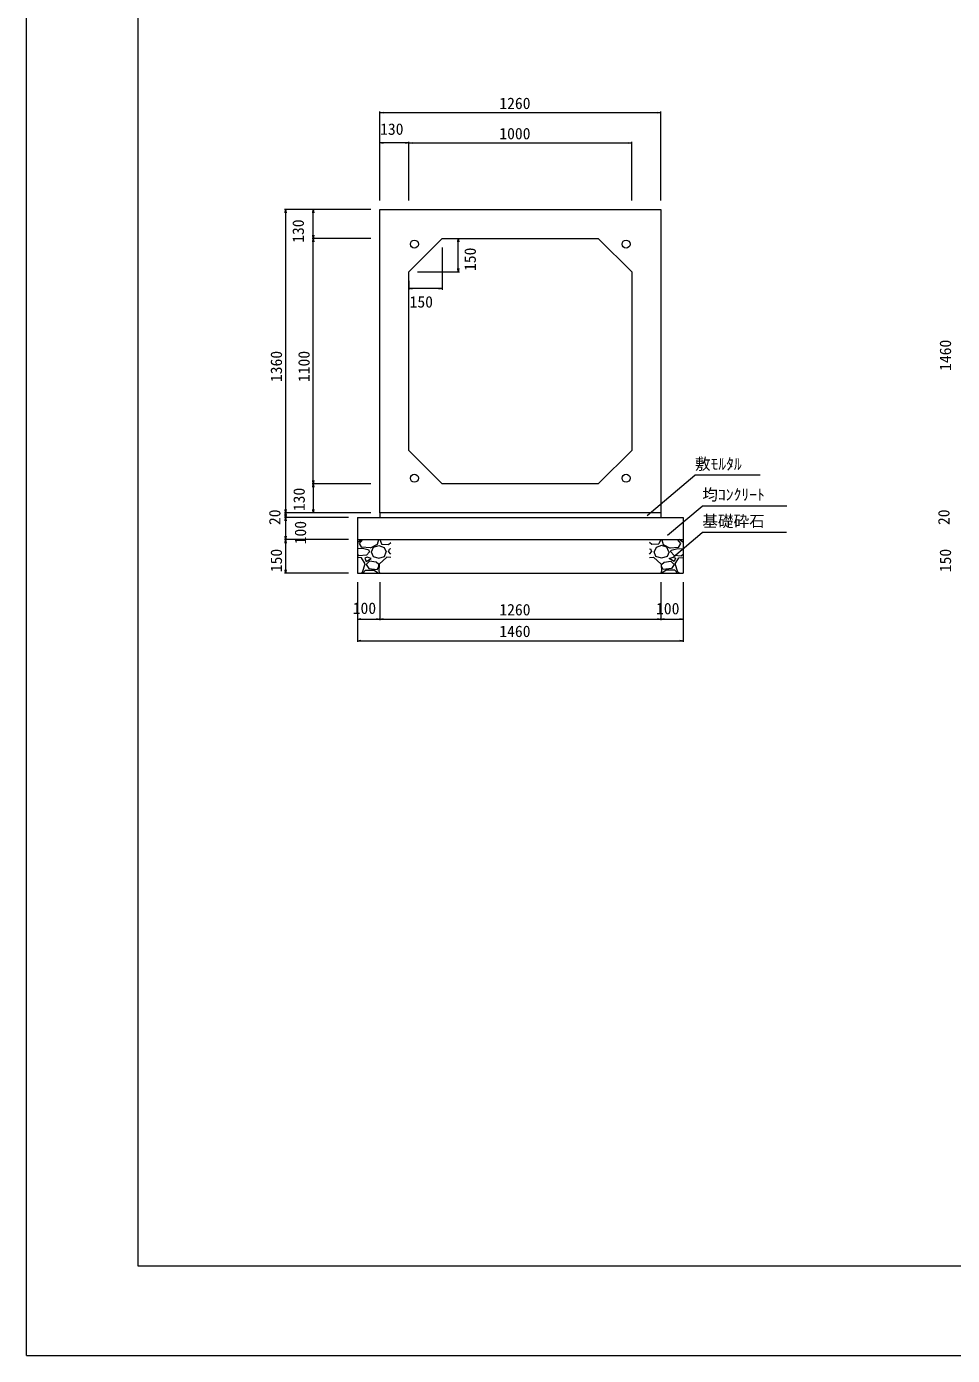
# Model space of a CAD drawing. Units: millimetres on the paper. Extents: x 0 to 841, y 0 to 594.
# Drawn here: x 0 to 207.6, y 0 to 297.8 of the extents above; entities that cross this region are included whole.
import ezdxf
from ezdxf.enums import TextEntityAlignment as Align

# ---------------------------------------------------------------- set-up
doc = ezdxf.new("R2010")
doc.units = ezdxf.units.MM
for name, color, linetype, lineweight in [('D-STR-DIM（寸法）', 7, 'Continuous', 18), ('D-STR-HTXT（旗揚げ）', 4, 'Continuous', 18), ('D-STR-STRn（構造物）', 5, 'Continuous', 18), ('D-STR（構造物外形線）', 1, 'Continuous', 18), ('D-TTL(外枠）', 2, 'Continuous', 18), ('DEFPOINTS_2', 8, 'Continuous', 18)]:
    doc.layers.add(name, color=color, linetype=linetype, lineweight=lineweight)
doc.layers.add('D-STR-TXT（文字）', color=7, linetype='Continuous')
doc.styles.add('ＭＳ ゴシック', font='')
doc.styles.get('ＭＳ ゴシック').set_extended_font_data('MS Gothic')

msp = doc.modelspace()

# ---------------------------------------------------------------- linework, layer by layer
at = {"layer": 'D-STR-DIM（寸法）'}
for p, q in [((79.173, 258.793), (79.173, 278.714)), ((79.173, 278.464), (79.923, 278.589)), ((79.173, 278.464), (79.273, 278.464)), ((79.923, 278.339), (79.173, 278.464)), ((142.073, 278.464), (79.273, 278.464)), ((141.423, 278.589), (142.173, 278.464)), ((142.173, 278.464), (141.423, 278.339)), ((142.173, 278.464), (142.073, 278.464)), ((142.173, 258.793), (142.173, 278.714)), ((79.173, 258.793), (79.173, 271.933)), ((79.173, 271.683), (79.923, 271.808)), ((79.173, 271.683), (79.273, 271.683)), ((79.923, 271.558), (79.173, 271.683)), ((85.573, 271.683), (79.273, 271.683)), ((84.923, 271.808), (85.673, 271.683)), ((85.673, 271.683), (84.923, 271.558)), ((85.673, 271.683), (85.573, 271.683)), ((85.673, 258.793), (85.673, 271.933)), ((85.673, 258.793), (85.673, 271.933)), ((85.673, 271.683), (86.423, 271.808)), ((85.673, 271.683), (85.773, 271.683)), ((86.423, 271.558), (85.673, 271.683)), ((85.773, 271.683), (135.573, 271.683)), ((134.923, 271.808), (135.673, 271.683)), ((135.673, 271.683), (134.923, 271.558)), ((135.673, 271.683), (135.573, 271.683)), ((135.673, 258.793), (135.673, 271.933)), ((77.173, 256.793), (57.837, 256.793)), ((57.962, 256.043), (58.087, 256.793)), ((58.087, 256.793), (58.087, 256.693)), ((58.087, 256.793), (58.212, 256.043)), ((58.087, 256.693), (58.087, 188.893)), ((77.173, 256.793), (64.033, 256.793)), ((64.158, 256.043), (64.283, 256.793)), ((64.283, 256.793), (64.283, 256.693)), ((64.283, 256.793), (64.408, 256.043)), ((64.283, 250.393), (64.283, 256.693)), ((77.173, 250.293), (64.033, 250.293)), ((77.173, 250.293), (64.033, 250.293)), ((64.283, 250.293), (64.158, 251.043)), ((64.158, 249.543), (64.283, 250.293)), ((64.408, 251.043), (64.283, 250.293)), ((64.283, 250.293), (64.283, 250.393)), ((64.283, 250.293), (64.283, 250.193)), ((64.283, 250.293), (64.408, 249.543)), ((64.283, 195.393), (64.283, 250.193)), ((95.173, 250.293), (97.049, 250.293)), ((96.674, 249.543), (96.799, 250.293)), ((96.799, 250.293), (96.799, 250.193)), ((96.799, 250.293), (96.924, 249.543)), ((96.799, 242.893), (96.799, 250.193)), ((93.173, 248.293), (93.173, 238.796)), ((87.673, 242.793), (97.049, 242.793)), ((96.799, 242.793), (96.674, 243.543)), ((96.924, 243.543), (96.799, 242.793)), ((96.799, 242.793), (96.799, 242.893)), ((85.673, 240.793), (85.673, 238.796)), ((85.673, 239.046), (86.423, 239.171)), ((85.673, 239.046), (85.773, 239.046)), ((86.423, 238.921), (85.673, 239.046)), ((93.073, 239.046), (85.773, 239.046)), ((92.423, 239.171), (93.173, 239.046)), ((93.173, 239.046), (92.423, 238.921)), ((93.173, 239.046), (93.073, 239.046)), ((77.173, 195.293), (64.033, 195.293)), ((77.173, 195.293), (64.033, 195.293)), ((64.283, 195.293), (64.158, 196.043)), ((64.158, 194.543), (64.283, 195.293)), ((64.408, 196.043), (64.283, 195.293)), ((64.283, 195.293), (64.283, 195.393)), ((64.283, 195.293), (64.283, 195.193)), ((64.283, 195.293), (64.408, 194.543)), ((64.283, 195.193), (64.283, 188.893)), ((77.173, 188.793), (57.837, 188.793)), ((77.173, 188.793), (57.837, 188.793)), ((72.173, 187.793), (57.837, 187.793)), ((72.173, 187.793), (57.837, 187.793)), ((58.087, 188.793), (57.962, 189.543)), ((57.962, 188.043), (58.087, 188.793)), ((58.087, 187.793), (57.962, 188.543)), ((57.962, 187.043), (58.087, 187.793)), ((58.212, 189.543), (58.087, 188.793)), ((58.087, 188.793), (58.087, 188.893)), ((58.087, 188.793), (58.087, 188.693)), ((58.087, 188.793), (58.212, 188.043)), ((58.087, 188.693), (58.087, 187.893)), ((58.212, 188.543), (58.087, 187.793)), ((58.087, 187.793), (58.087, 187.893)), ((58.087, 187.793), (58.087, 187.693)), ((58.087, 187.793), (58.212, 187.043)), ((58.087, 187.693), (58.087, 182.893)), ((77.173, 188.793), (64.033, 188.793)), ((64.283, 188.793), (64.158, 189.543)), ((64.408, 189.543), (64.283, 188.793)), ((64.283, 188.793), (64.283, 188.893)), ((72.173, 182.793), (57.837, 182.793)), ((72.173, 182.793), (57.837, 182.793)), ((58.087, 182.793), (57.962, 183.543)), ((57.962, 182.043), (58.087, 182.793)), ((58.212, 183.543), (58.087, 182.793)), ((58.087, 182.793), (58.087, 182.893)), ((58.087, 182.793), (58.087, 182.693)), ((58.087, 182.793), (58.212, 182.043)), ((58.087, 182.693), (58.087, 175.393)), ((58.087, 175.293), (57.962, 176.043)), ((58.212, 176.043), (58.087, 175.293)), ((72.173, 175.293), (57.837, 175.293)), ((58.087, 175.293), (58.087, 175.393)), ((74.173, 173.293), (74.173, 159.903)), ((74.173, 173.293), (74.173, 164.756)), ((79.173, 173.293), (79.173, 164.756)), ((142.177, 173.293), (142.177, 164.756)), ((142.177, 173.293), (142.177, 164.756)), ((147.173, 173.293), (147.173, 164.756)), ((147.173, 173.293), (147.173, 159.903)), ((79.173, 172.293), (79.173, 164.756)), ((74.173, 165.006), (74.923, 165.131)), ((74.173, 165.006), (74.273, 165.006)), ((74.923, 164.881), (74.173, 165.006)), ((74.273, 165.006), (79.073, 165.006)), ((78.423, 165.131), (79.173, 165.006)), ((79.173, 165.006), (78.423, 164.881)), ((79.173, 165.006), (79.073, 165.006)), ((79.173, 165.006), (79.923, 165.131)), ((79.173, 165.006), (79.273, 165.006)), ((79.923, 164.881), (79.173, 165.006)), ((79.273, 165.006), (142.077, 165.006)), ((141.427, 165.131), (142.177, 165.006)), ((142.177, 165.006), (141.427, 164.881)), ((142.177, 165.006), (142.077, 165.006)), ((142.177, 165.006), (142.927, 165.131)), ((142.177, 165.006), (142.277, 165.006)), ((142.927, 164.881), (142.177, 165.006)), ((142.277, 165.006), (147.073, 165.006)), ((146.423, 165.131), (147.173, 165.006)), ((147.173, 165.006), (146.423, 164.881)), ((147.173, 165.006), (147.073, 165.006)), ((74.173, 160.153), (74.923, 160.278)), ((74.173, 160.153), (74.273, 160.153)), ((74.923, 160.028), (74.173, 160.153)), ((74.273, 160.153), (147.073, 160.153)), ((146.423, 160.278), (147.173, 160.153)), ((147.173, 160.153), (146.423, 160.028)), ((147.173, 160.153), (147.073, 160.153))]:
    msp.add_line(p, q, dxfattribs=at)
at = {"layer": 'D-STR-HTXT（旗揚げ）'}
for p, q in [((139.106, 188.195), (149.839, 197.213)), ((164.501, 197.213), (149.839, 197.213)), ((143.699, 183.779), (151.498, 190.332)), ((170.423, 190.332), (151.498, 190.332)), ((145.024, 178.94), (151.498, 184.379)), ((170.361, 184.379), (151.498, 184.379))]:
    msp.add_line(p, q, dxfattribs=at)
at = {"layer": 'D-STR-STRn（構造物）'}
for p, q in [((74.173, 187.793), (147.173, 187.793)), ((74.173, 187.793), (74.173, 175.293)), ((79.173, 188.793), (79.173, 187.793)), ((142.173, 188.793), (142.173, 187.793)), ((147.173, 187.793), (147.173, 175.293)), ((74.173, 182.793), (147.173, 182.793)), ((74.173, 182.14), (75.018, 182.793)), ((74.636, 181.965), (75.382, 182.793)), ((75.176, 181.06), (74.651, 181.96)), ((78.615, 181.734), (77.04, 180.909)), ((78.914, 182.789), (78.614, 181.739)), ((79.169, 182.793), (79.574, 181.832)), ((79.582, 181.81), (81.157, 181.735)), ((81.162, 181.745), (81.673, 182.14)), ((140.185, 181.745), (139.673, 182.14)), ((141.765, 181.81), (140.19, 181.735)), ((142.177, 182.793), (141.772, 181.832)), ((142.433, 182.789), (142.733, 181.739)), ((142.731, 181.734), (144.306, 180.909)), ((146.71, 181.965), (145.965, 182.793)), ((146.17, 181.06), (146.695, 181.96)), ((147.173, 182.14), (146.329, 182.793)), ((75.318, 180.831), (74.173, 180.71)), ((74.484, 179.214), (74.173, 179.553)), ((75.088, 178.732), (74.173, 178.808)), ((76.206, 179.344), (74.481, 179.194)), ((75.928, 177.394), (75.103, 178.744)), ((77.031, 180.93), (75.156, 181.08)), ((76.808, 180.469), (75.308, 180.844)), ((75.833, 178.664), (76.133, 177.914)), ((76.36, 178.887), (75.835, 178.662)), ((76.886, 180.09), (76.211, 179.34)), ((77.264, 178.591), (76.364, 178.891)), ((76.887, 180.085), (76.812, 180.46)), ((77.255, 180.091), (77.705, 179.041)), ((77.334, 180.089), (77.784, 181.139)), ((77.705, 179.034), (78.98, 178.659)), ((77.787, 181.139), (78.987, 181.514)), ((78.984, 181.514), (80.184, 181.064)), ((78.99, 178.66), (80.265, 179.035)), ((80.788, 178.889), (79.063, 177.314)), ((80.187, 181.062), (80.637, 180.087)), ((80.259, 179.043), (80.634, 180.093)), ((81.673, 178.808), (80.788, 178.882)), ((81.673, 179.553), (81.159, 180.114)), ((81.16, 180.091), (81.385, 180.691)), ((81.673, 180.71), (81.393, 180.681)), ((139.673, 180.71), (139.954, 180.681)), ((139.673, 179.553), (140.188, 180.114)), ((139.673, 178.808), (140.558, 178.882)), ((140.187, 180.091), (139.962, 180.691)), ((140.558, 178.889), (142.283, 177.314)), ((141.159, 181.062), (140.709, 180.087)), ((141.087, 179.043), (140.712, 180.093)), ((142.356, 178.66), (141.081, 179.035)), ((142.363, 181.514), (141.163, 181.064)), ((143.559, 181.139), (142.359, 181.514)), ((143.641, 179.034), (142.366, 178.659)), ((144.012, 180.089), (143.562, 181.139)), ((144.092, 180.091), (143.642, 179.041)), ((144.083, 178.591), (144.983, 178.891)), ((144.315, 180.93), (146.19, 181.08)), ((144.459, 180.085), (144.534, 180.46)), ((144.46, 180.09), (145.135, 179.34)), ((144.538, 180.469), (146.038, 180.844)), ((144.986, 178.887), (145.511, 178.662)), ((145.14, 179.344), (146.865, 179.194)), ((145.513, 178.664), (145.213, 177.914)), ((145.419, 177.394), (146.244, 178.744)), ((146.029, 180.831), (147.173, 180.71)), ((146.258, 178.732), (147.173, 178.808)), ((146.863, 179.214), (147.173, 179.553)), ((75.312, 175.512), (75.912, 177.387)), ((75.382, 175.293), (75.986, 175.965)), ((75.986, 175.965), (77.936, 175.965)), ((76.134, 177.916), (77.259, 178.591)), ((76.134, 177.242), (76.734, 176.342)), ((76.886, 177.989), (76.136, 177.239)), ((76.739, 176.336), (78.614, 176.111)), ((78.395, 177.768), (76.895, 177.993)), ((77.934, 175.982), (78.909, 175.307)), ((79.002, 177.224), (78.402, 177.749)), ((78.613, 176.115), (78.988, 176.79)), ((78.974, 175.757), (79.169, 175.293)), ((79.058, 177.318), (78.983, 175.743)), ((78.986, 176.79), (78.986, 177.24)), ((142.372, 175.757), (142.177, 175.293)), ((142.289, 177.318), (142.364, 175.743)), ((142.344, 177.224), (142.944, 177.749)), ((142.733, 176.115), (142.358, 176.79)), ((142.36, 176.79), (142.36, 177.24)), ((143.413, 175.982), (142.438, 175.307)), ((144.608, 176.336), (142.733, 176.111)), ((142.952, 177.768), (144.452, 177.993)), ((145.36, 175.965), (143.41, 175.965)), ((145.213, 177.916), (144.088, 178.591)), ((144.46, 177.989), (145.21, 177.239)), ((145.213, 177.242), (144.613, 176.342)), ((145.965, 175.293), (145.36, 175.965)), ((146.034, 175.512), (145.434, 177.387)), ((74.173, 175.293), (147.173, 175.293)), ((75.018, 175.293), (75.312, 175.52)), ((146.329, 175.293), (146.035, 175.52))]:
    msp.add_line(p, q, dxfattribs=at)
at = {"layer": 'D-STR（構造物外形線）'}
for p, q in [((79.173, 256.793), (142.173, 256.793)), ((79.173, 188.793), (79.173, 256.793)), ((142.173, 256.793), (142.173, 188.793)), ((85.673, 242.793), (93.173, 250.293)), ((93.173, 250.293), (128.173, 250.293)), ((128.173, 250.293), (135.673, 242.793)), ((85.673, 202.793), (85.673, 242.793)), ((135.673, 242.793), (135.673, 202.793)), ((93.173, 195.293), (85.673, 202.793)), ((135.673, 202.793), (128.173, 195.293)), ((128.173, 195.293), (93.173, 195.293)), ((142.173, 188.793), (79.173, 188.793))]:
    msp.add_line(p, q, dxfattribs=at)
for centre in [(86.948, 249.018), (134.398, 249.018), (86.948, 196.568), (134.398, 196.568)]:
    msp.add_circle(centre, 0.9, dxfattribs=at)
at = {"layer": 'D-TTL(外枠）'}
for p, q in [((25, 20), (25, 574)), ((820, 20), (25, 20))]:
    msp.add_line(p, q, dxfattribs=at)
at = {"layer": 'DEFPOINTS_2'}
for q in [(0, 594), (840, 0)]:
    msp.add_line((0, 0), q, dxfattribs=at)

# ---------------------------------------------------------------- texts
at = {"layer": 'D-STR-DIM（寸法）', "style": 'ＭＳ ゴシック'}
for s, p in [('1260', (105.992, 278.514)), ('130', (79.264, 272.739)), ('1000', (105.992, 271.733)), ('150', (85.879, 234.03)), ('100', (73.129, 165.384)), ('1260', (105.994, 165.056)), ('100', (141.131, 165.3)), ('1460', (105.992, 160.203))]:
    msp.add_text(s, height=2.566, dxfattribs=at).set_placement(p, align=Align.BOTTOM_LEFT)
for s, p in [('130', (62.946, 249.313)), ('150', (101.497, 242.998)), ('1460', (208.037, 220.611)), ('1360', (58.037, 218.111)), ('1100', (64.233, 218.111)), ('130', (63.143, 189.182)), ('20', (57.692, 186.065)), ('20', (207.692, 186.065)), ('100', (63.446, 181.748)), ('150', (58.037, 175.498)), ('150', (208.037, 175.498))]:
    msp.add_text(s, height=2.566, rotation=90, dxfattribs=at).set_placement(p, align=Align.BOTTOM_LEFT)
at = {"layer": 'D-STR-TXT（文字）', "style": 'ＭＳ ゴシック'}
for s, p in [('敷ﾓﾙﾀﾙ', (149.839, 197.713)), ('均ｺﾝｸﾘｰﾄ', (151.498, 190.832)), ('基礎砕石', (151.498, 184.879))]:
    msp.add_text(s, height=2.566, dxfattribs=at).set_placement(p, align=Align.BOTTOM_LEFT)

doc.saveas('drawing.dxf')
